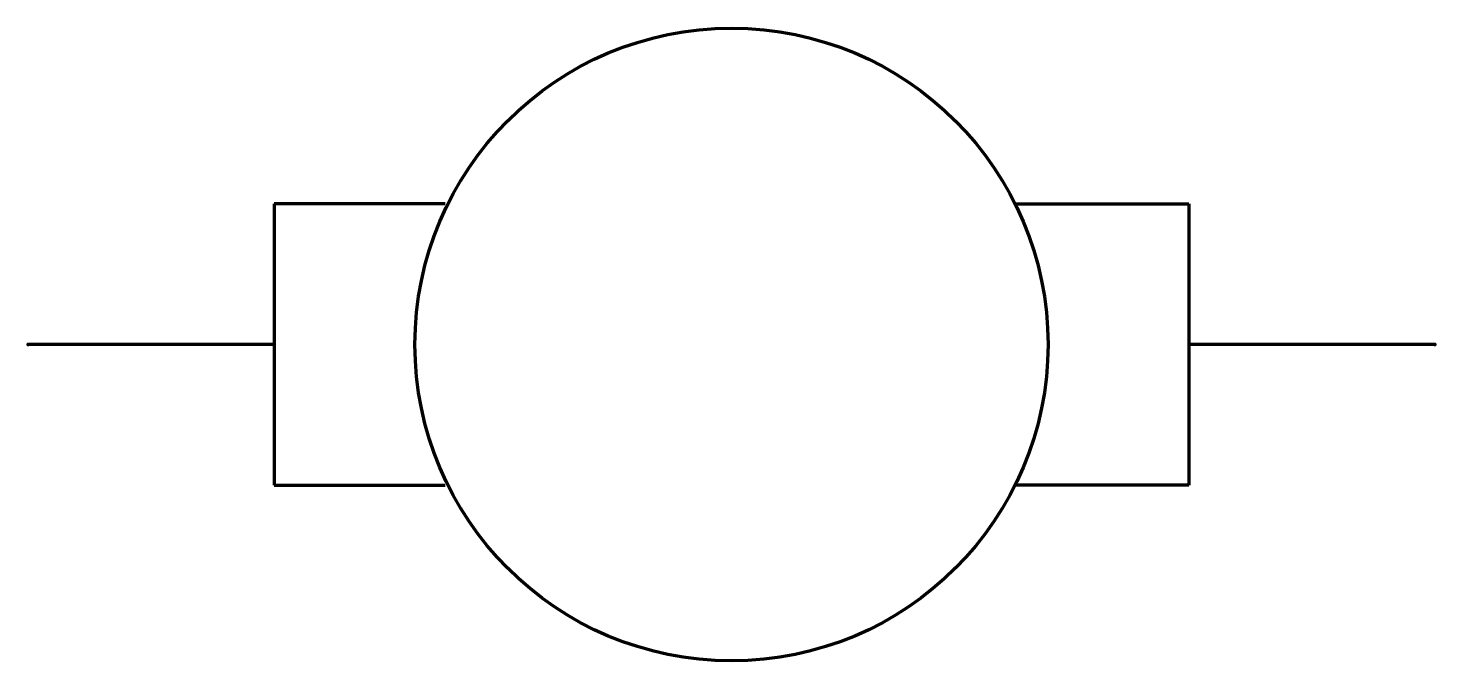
# Model space of a CAD drawing. Header units: millimetres. Extents: x 0 to 20, y -4.5 to 4.5.
import ezdxf

# ---------------------------------------------------------------- set-up
doc = ezdxf.new("R2010")
doc.units = ezdxf.units.MM
doc.layers.get('0').update_dxf_attribs({"linetype": 'CONTINUOUS', "lineweight": 0})

msp = doc.modelspace()

# ---------------------------------------------------------------- linework, layer by layer
at = {"color": 7, "linetype": 'CONTINUOUS', "lineweight": 70}
for p, q in [((5.93, 2), (3.5, 2)), ((3.5, 2), (3.5, -2)), ((14.03, 2), (16.5, 2)), ((16.5, 2), (16.5, -2)), ((3.5, 0), (0, 0)), ((20, 0), (16.5, 0)), ((3.5, -2), (5.93, -2)), ((16.5, -2), (14.03, -2))]:
    msp.add_line(p, q, dxfattribs=at)
msp.add_circle((10, 0), 4.5, dxfattribs=at)
for p in [(0, 0), (20, 0)]:
    msp.add_point(p, dxfattribs=at)

doc.saveas('drawing.dxf')
